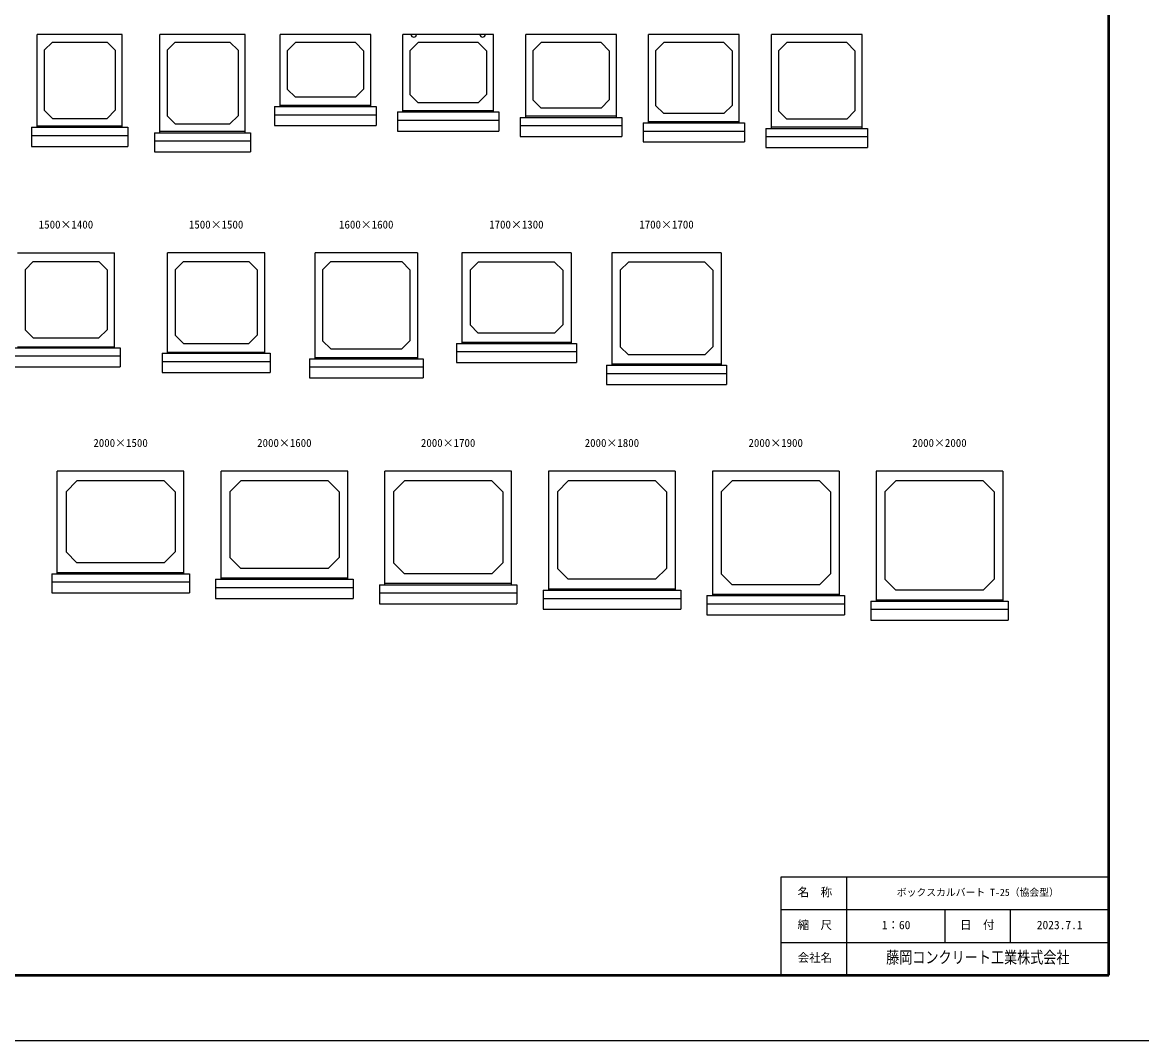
# Model space of a CAD drawing. Units: millimetres, scale not verified. Extents: x -25170 to 75630, y 0 to 35640.
# Drawn here: x 4128 to 24630, y 0 to 18652 of the extents above; entities that cross this region are included whole.
import ezdxf
from ezdxf.enums import TextEntityAlignment as Align

# ---------------------------------------------------------------- set-up
doc = ezdxf.new("R2010")
doc.units = ezdxf.units.MM
doc.header["$LTSCALE"] = 60
for name, color, linetype, lineweight in [('Defpoints_3', 5, 'Continuous', 25), ('OUTLINE', 3, 'Continuous', 25), ('TXT', 7, 'Continuous', 25), ('WAKU', 3, 'Continuous', 50), ('WAKU-LINE', 7, 'Continuous', 25)]:
    doc.layers.add(name, color=color, linetype=linetype, lineweight=lineweight)
doc.layers.add('WAKU-TXT', color=7, linetype='Continuous')
doc.styles.add('ＭＳ ゴシック', font='')
doc.styles.get('ＭＳ ゴシック').set_extended_font_data('MS Gothic')

msp = doc.modelspace()

# ---------------------------------------------------------------- linework, layer by layer
at = {"layer": 'Defpoints_3'}
msp.add_line((-25170, 0), (25230, 0), dxfattribs=at)
at = {"layer": 'OUTLINE'}
for p, q in [((5958.47, 18430.94), (4398.47, 18430.94)), ((4398.47, 16730.94), (4398.47, 18430.94)), ((4678.47, 18290.94), (4528.47, 18140.94)), ((4678.47, 18290.94), (5678.47, 18290.94)), ((5828.47, 18140.94), (5678.47, 18290.94)), ((5958.47, 16730.94), (5958.47, 18430.94)), ((8208.47, 18430.94), (6648.47, 18430.94)), ((6648.47, 16630.94), (6648.47, 18430.94)), ((6928.47, 18290.94), (6778.47, 18140.94)), ((6928.47, 18290.94), (7928.47, 18290.94)), ((8078.47, 18140.94), (7928.47, 18290.94)), ((8208.47, 16630.94), (8208.47, 18430.94)), ((10508.47, 18430.94), (8848.47, 18430.94)), ((8848.47, 17110.94), (8848.47, 18430.94)), ((8978.47, 18130.94), (9128.47, 18280.94)), ((10228.47, 18280.94), (9128.47, 18280.94)), ((10228.47, 18280.94), (10378.47, 18130.94)), ((10508.47, 17110.94), (10508.47, 18430.94)), ((12758.47, 18430.94), (11098.47, 18430.94)), ((11098.47, 17010.94), (11098.47, 18430.94)), ((11228.47, 18130.94), (11378.47, 18280.94)), ((12478.47, 18280.94), (11378.47, 18280.94)), ((12478.47, 18280.94), (12628.47, 18130.94)), ((12758.47, 17010.94), (12758.47, 18430.94)), ((15008.47, 18430.94), (13348.47, 18430.94)), ((13348.47, 16910.94), (13348.47, 18430.94)), ((13478.47, 18130.94), (13628.47, 18280.94)), ((14728.47, 18280.94), (13628.47, 18280.94)), ((14728.47, 18280.94), (14878.47, 18130.94)), ((15008.47, 16910.94), (15008.47, 18430.94)), ((17258.47, 18430.94), (15598.47, 18430.94)), ((15598.47, 16810.94), (15598.47, 18430.94)), ((15728.47, 18130.94), (15878.47, 18280.94)), ((16978.47, 18280.94), (15878.47, 18280.94)), ((16978.47, 18280.94), (17128.47, 18130.94)), ((17258.47, 16810.94), (17258.47, 18430.94)), ((19508.47, 18430.94), (17848.47, 18430.94)), ((17848.47, 16710.94), (17848.47, 18430.94)), ((17978.47, 18130.94), (18128.47, 18280.94)), ((19228.47, 18280.94), (18128.47, 18280.94)), ((19228.47, 18280.94), (19378.47, 18130.94)), ((19508.47, 16710.94), (19508.47, 18430.94)), ((4528.47, 18140.94), (4528.47, 17040.94)), ((5828.47, 18140.94), (5828.47, 17040.94)), ((6778.47, 18140.94), (6778.47, 16940.94)), ((8078.47, 18140.94), (8078.47, 16940.94)), ((8978.47, 18130.94), (8978.47, 17430.94)), ((10378.47, 18130.94), (10378.47, 17430.94)), ((11228.47, 18130.94), (11228.47, 17330.94)), ((12628.47, 18130.94), (12628.47, 17330.94)), ((13478.47, 18130.94), (13478.47, 17230.94)), ((14878.47, 18130.94), (14878.47, 17230.94)), ((15728.47, 18130.94), (15728.47, 17130.94)), ((17128.47, 18130.94), (17128.47, 17130.94)), ((17978.47, 18130.94), (17978.47, 17030.94)), ((19378.47, 18130.94), (19378.47, 17030.94)), ((9128.47, 17280.94), (8978.47, 17430.94)), ((10378.47, 17430.94), (10228.47, 17280.94)), ((10228.47, 17280.94), (9128.47, 17280.94)), ((11378.47, 17180.94), (11228.47, 17330.94)), ((12628.47, 17330.94), (12478.47, 17180.94)), ((13628.47, 17080.94), (13478.47, 17230.94)), ((14878.47, 17230.94), (14728.47, 17080.94)), ((4678.47, 16890.94), (4528.47, 17040.94)), ((5678.47, 16890.94), (5828.47, 17040.94)), ((8748.47, 17110.94), (8748.47, 16760.94)), ((8748.47, 17110.94), (10608.47, 17110.94)), ((10508.47, 17130.94), (8848.47, 17130.94)), ((10608.47, 17110.94), (10608.47, 16760.94)), ((12758.47, 17030.94), (11098.47, 17030.94)), ((12478.47, 17180.94), (11378.47, 17180.94)), ((14728.47, 17080.94), (13628.47, 17080.94)), ((15878.47, 16980.94), (15728.47, 17130.94)), ((17128.47, 17130.94), (16978.47, 16980.94)), ((18128.47, 16880.94), (17978.47, 17030.94)), ((19378.47, 17030.94), (19228.47, 16880.94)), ((4678.47, 16890.94), (5678.47, 16890.94)), ((6928.47, 16790.94), (6778.47, 16940.94)), ((7928.47, 16790.94), (8078.47, 16940.94)), ((8748.47, 16960.94), (10608.47, 16960.94)), ((10998.47, 17010.94), (10998.47, 16660.94)), ((10998.47, 17010.94), (12858.47, 17010.94)), ((10998.47, 16860.94), (12858.47, 16860.94)), ((12858.47, 17010.94), (12858.47, 16660.94)), ((13248.47, 16910.94), (13248.47, 16560.94)), ((13248.47, 16910.94), (15108.47, 16910.94)), ((15008.47, 16930.94), (13348.47, 16930.94)), ((15108.47, 16910.94), (15108.47, 16560.94)), ((17258.47, 16830.94), (15598.47, 16830.94)), ((16978.47, 16980.94), (15878.47, 16980.94)), ((19228.47, 16880.94), (18128.47, 16880.94)), ((4298.47, 16730.94), (4298.47, 16380.94)), ((4298.47, 16730.94), (6058.47, 16730.94)), ((5958.47, 16750.94), (4398.47, 16750.94)), ((6058.47, 16730.94), (6058.47, 16380.94)), ((6548.47, 16630.94), (6548.47, 16280.94)), ((6548.47, 16630.94), (8308.47, 16630.94)), ((8208.47, 16650.94), (6648.47, 16650.94)), ((6928.47, 16790.94), (7928.47, 16790.94)), ((8308.47, 16630.94), (8308.47, 16280.94)), ((8748.47, 16760.94), (10608.47, 16760.94)), ((10998.47, 16660.94), (12858.47, 16660.94)), ((13248.47, 16760.94), (15108.47, 16760.94)), ((15498.47, 16810.94), (15498.47, 16460.94)), ((15498.47, 16810.94), (17358.47, 16810.94)), ((15498.47, 16660.94), (17358.47, 16660.94)), ((17358.47, 16810.94), (17358.47, 16460.94)), ((17748.47, 16710.94), (17748.47, 16360.94)), ((17748.47, 16710.94), (19608.47, 16710.94)), ((19508.47, 16730.94), (17848.47, 16730.94)), ((19608.47, 16710.94), (19608.47, 16360.94)), ((4298.47, 16580.94), (6058.47, 16580.94)), ((6548.47, 16480.94), (8308.47, 16480.94)), ((13248.47, 16560.94), (15108.47, 16560.94)), ((15498.47, 16460.94), (17358.47, 16460.94)), ((17748.47, 16560.94), (19608.47, 16560.94)), ((4298.47, 16380.94), (6058.47, 16380.94)), ((6548.47, 16280.94), (8308.47, 16280.94)), ((17748.47, 16360.94), (19608.47, 16360.94)), ((4038.47, 14430.94), (5818.47, 14430.94)), ((5818.47, 12690.94), (5818.47, 14430.94)), ((8568.47, 14430.94), (6788.47, 14430.94)), ((6788.47, 12590.94), (6788.47, 14430.94)), ((8568.47, 12590.94), (8568.47, 14430.94)), ((9488.47, 12490.94), (9488.47, 14430.94)), ((11368.47, 14430.94), (9488.47, 14430.94)), ((11368.47, 14430.94), (11368.47, 12490.94)), ((14178.47, 14430.94), (12178.47, 14430.94)), ((12178.47, 14430.94), (12178.47, 12770.94)), ((14178.47, 14430.94), (14178.47, 12770.94)), ((14928.47, 14430.94), (14928.47, 12370.94)), ((16928.47, 14430.94), (14928.47, 14430.94)), ((16928.47, 14430.94), (16928.47, 12370.94)), ((4178.47, 14120.94), (4328.47, 14270.94)), ((4328.47, 14270.94), (5528.47, 14270.94)), ((5528.47, 14270.94), (5678.47, 14120.94)), ((6928.47, 14120.94), (7078.47, 14270.94)), ((7078.47, 14270.94), (8278.47, 14270.94)), ((8278.47, 14270.94), (8428.47, 14120.94)), ((9628.47, 14120.94), (9778.47, 14270.94)), ((9778.47, 14270.94), (11078.47, 14270.94)), ((11078.47, 14270.94), (11228.47, 14120.94)), ((12328.47, 14110.94), (12478.47, 14260.94)), ((13878.47, 14260.94), (12478.47, 14260.94)), ((14028.47, 14110.94), (13878.47, 14260.94)), ((15078.47, 14110.94), (15228.47, 14260.94)), ((16628.47, 14260.94), (15228.47, 14260.94)), ((16778.47, 14110.94), (16628.47, 14260.94)), ((4178.47, 14120.94), (4178.47, 13020.94)), ((5678.47, 14120.94), (5678.47, 13020.94)), ((6928.47, 14120.94), (6928.47, 12920.94)), ((8428.47, 14120.94), (8428.47, 12920.94)), ((9628.47, 14120.94), (9628.47, 12820.94)), ((11228.47, 14120.94), (11228.47, 12820.94)), ((12328.47, 14110.94), (12328.47, 13110.94)), ((14028.47, 14110.94), (14028.47, 13110.94)), ((15078.47, 14110.94), (15078.47, 12710.94)), ((16778.47, 14110.94), (16778.47, 12710.94)), ((4178.47, 13020.94), (4328.47, 12870.94)), ((5678.47, 13020.94), (5528.47, 12870.94)), ((6928.47, 12920.94), (7078.47, 12770.94)), ((8428.47, 12920.94), (8278.47, 12770.94)), ((12478.47, 12960.94), (12328.47, 13110.94)), ((13878.47, 12960.94), (12478.47, 12960.94)), ((13878.47, 12960.94), (14028.47, 13110.94)), ((4328.47, 12870.94), (5528.47, 12870.94)), ((7078.47, 12770.94), (8278.47, 12770.94)), ((9628.47, 12820.94), (9778.47, 12670.94)), ((11228.47, 12820.94), (11078.47, 12670.94)), ((12078.47, 12770.94), (12078.47, 12420.94)), ((12078.47, 12770.94), (14278.47, 12770.94)), ((14178.47, 12790.94), (12178.47, 12790.94)), ((14278.47, 12770.94), (14278.47, 12420.94)), ((3938.47, 12690.94), (5918.47, 12690.94)), ((3938.47, 12540.94), (5918.47, 12540.94)), ((4038.47, 12710.94), (5818.47, 12710.94)), ((5918.47, 12690.94), (5918.47, 12340.94)), ((6688.47, 12590.94), (6688.47, 12240.94)), ((6688.47, 12590.94), (8668.47, 12590.94)), ((6788.47, 12610.94), (8568.47, 12610.94)), ((8668.47, 12590.94), (8668.47, 12240.94)), ((9488.47, 12510.94), (11368.47, 12510.94)), ((9778.47, 12670.94), (11078.47, 12670.94)), ((12078.47, 12620.94), (14278.47, 12620.94)), ((15228.47, 12560.94), (15078.47, 12710.94)), ((16628.47, 12560.94), (15228.47, 12560.94)), ((16628.47, 12560.94), (16778.47, 12710.94)), ((3938.47, 12340.94), (5918.47, 12340.94)), ((6688.47, 12440.94), (8668.47, 12440.94)), ((9388.47, 12490.94), (9388.47, 12140.94)), ((9388.47, 12490.94), (11468.47, 12490.94)), ((9388.47, 12340.94), (11468.47, 12340.94)), ((11468.47, 12490.94), (11468.47, 12140.94)), ((12078.47, 12420.94), (14278.47, 12420.94)), ((14828.47, 12370.94), (14828.47, 12020.94)), ((14828.47, 12370.94), (17028.47, 12370.94)), ((16928.47, 12390.94), (14928.47, 12390.94)), ((17028.47, 12370.94), (17028.47, 12020.94)), ((6688.47, 12240.94), (8668.47, 12240.94)), ((9388.47, 12140.94), (11468.47, 12140.94)), ((14828.47, 12220.94), (17028.47, 12220.94)), ((14828.47, 12020.94), (17028.47, 12020.94)), ((7088.47, 10430.94), (4768.47, 10430.94)), ((4768.47, 8550.94), (4768.47, 10430.94)), ((4928.47, 10050.94), (5128.47, 10250.94)), ((6728.47, 10250.94), (5128.47, 10250.94)), ((6728.47, 10250.94), (6928.47, 10050.94)), ((7088.47, 8550.94), (7088.47, 10430.94)), ((10088.47, 10430.94), (7768.47, 10430.94)), ((7768.47, 8450.94), (7768.47, 10430.94)), ((7928.47, 10050.94), (8128.47, 10250.94)), ((9728.47, 10250.94), (8128.47, 10250.94)), ((9728.47, 10250.94), (9928.47, 10050.94)), ((10088.47, 8450.94), (10088.47, 10430.94)), ((13088.47, 10430.94), (10768.47, 10430.94)), ((10768.47, 8350.94), (10768.47, 10430.94)), ((10928.47, 10050.94), (11128.47, 10250.94)), ((12728.47, 10250.94), (11128.47, 10250.94)), ((12728.47, 10250.94), (12928.47, 10050.94)), ((13088.47, 8350.94), (13088.47, 10430.94)), ((16088.47, 10430.94), (13768.47, 10430.94)), ((13768.47, 10430.94), (13768.47, 8250.94)), ((13928.47, 10050.94), (14128.47, 10250.94)), ((15728.47, 10250.94), (14128.47, 10250.94)), ((15728.47, 10250.94), (15928.47, 10050.94)), ((16088.47, 10430.94), (16088.47, 8250.94)), ((19088.47, 10430.94), (16768.47, 10430.94)), ((16768.47, 10430.94), (16768.47, 8150.94)), ((16928.47, 10050.94), (17128.47, 10250.94)), ((18728.47, 10250.94), (17128.47, 10250.94)), ((18728.47, 10250.94), (18928.47, 10050.94)), ((19088.47, 10430.94), (19088.47, 8150.94)), ((19768.47, 10430.94), (19768.47, 8050.94)), ((22088.47, 10430.94), (19768.47, 10430.94)), ((19928.47, 10050.94), (20128.47, 10250.94)), ((21728.47, 10250.94), (20128.47, 10250.94)), ((21728.47, 10250.94), (21928.47, 10050.94)), ((22088.47, 10430.94), (22088.47, 8050.94)), ((4928.47, 10050.94), (4928.47, 8950.94)), ((6928.47, 10050.94), (6928.47, 8950.94)), ((7928.47, 10050.94), (7928.47, 8850.94)), ((9928.47, 10050.94), (9928.47, 8850.94)), ((10928.47, 10050.94), (10928.47, 8750.94)), ((12928.47, 10050.94), (12928.47, 8750.94)), ((13928.47, 10050.94), (13928.47, 8650.94)), ((15928.47, 10050.94), (15928.47, 8650.94)), ((16928.47, 10050.94), (16928.47, 8550.94)), ((18928.47, 10050.94), (18928.47, 8550.94)), ((19928.47, 10050.94), (19928.47, 8450.94)), ((21928.47, 10050.94), (21928.47, 8450.94)), ((5128.47, 8750.94), (4928.47, 8950.94)), ((6928.47, 8950.94), (6728.47, 8750.94)), ((8128.47, 8650.94), (7928.47, 8850.94)), ((9928.47, 8850.94), (9728.47, 8650.94)), ((6728.47, 8750.94), (5128.47, 8750.94)), ((9728.47, 8650.94), (8128.47, 8650.94)), ((11128.47, 8550.94), (10928.47, 8750.94)), ((12928.47, 8750.94), (12728.47, 8550.94)), ((14128.47, 8450.94), (13928.47, 8650.94)), ((15928.47, 8650.94), (15728.47, 8450.94)), ((4668.47, 8550.94), (4668.47, 8200.94)), ((4668.47, 8550.94), (7188.47, 8550.94)), ((7088.47, 8570.94), (4768.47, 8570.94)), ((7188.47, 8550.94), (7188.47, 8200.94)), ((7668.47, 8450.94), (7668.47, 8100.94)), ((7668.47, 8450.94), (10188.47, 8450.94)), ((10088.47, 8470.94), (7768.47, 8470.94)), ((10188.47, 8450.94), (10188.47, 8100.94)), ((12728.47, 8550.94), (11128.47, 8550.94)), ((15728.47, 8450.94), (14128.47, 8450.94)), ((17128.47, 8350.94), (16928.47, 8550.94)), ((18928.47, 8550.94), (18728.47, 8350.94)), ((20128.47, 8250.94), (19928.47, 8450.94)), ((21928.47, 8450.94), (21728.47, 8250.94)), ((4668.47, 8400.94), (7188.47, 8400.94)), ((4668.47, 8200.94), (7188.47, 8200.94)), ((7668.47, 8300.94), (10188.47, 8300.94)), ((10668.47, 8350.94), (10668.47, 8000.94)), ((10668.47, 8350.94), (13188.47, 8350.94)), ((10668.47, 8200.94), (13188.47, 8200.94)), ((13088.47, 8370.94), (10768.47, 8370.94)), ((13188.47, 8350.94), (13188.47, 8000.94)), ((13668.47, 8250.94), (13668.47, 7900.94)), ((13668.47, 8250.94), (16188.47, 8250.94)), ((16088.47, 8270.94), (13768.47, 8270.94)), ((16188.47, 8250.94), (16188.47, 7900.94)), ((18728.47, 8350.94), (17128.47, 8350.94)), ((21728.47, 8250.94), (20128.47, 8250.94)), ((7668.47, 8100.94), (10188.47, 8100.94)), ((10668.47, 8000.94), (13188.47, 8000.94)), ((13668.47, 8100.94), (16188.47, 8100.94)), ((16668.47, 8150.94), (16668.47, 7800.94)), ((16668.47, 8150.94), (19188.47, 8150.94)), ((16668.47, 8000.94), (19188.47, 8000.94)), ((19088.47, 8170.94), (16768.47, 8170.94)), ((19188.47, 8150.94), (19188.47, 7800.94)), ((19668.47, 8050.94), (19668.47, 7700.94)), ((19668.47, 8050.94), (22188.47, 8050.94)), ((22088.47, 8070.94), (19768.47, 8070.94)), ((22188.47, 8050.94), (22188.47, 7700.94)), ((13668.47, 7900.94), (16188.47, 7900.94)), ((16668.47, 7800.94), (19188.47, 7800.94)), ((19668.47, 7900.94), (22188.47, 7900.94)), ((19668.47, 7700.94), (22188.47, 7700.94))]:
    msp.add_line(p, q, dxfattribs=at)
for centre in [(11298.47, 18430.94), (12558.47, 18430.94)]:
    msp.add_arc(centre, 50, 180, 0, dxfattribs=at)
at = {"layer": 'WAKU'}
for p, q in [((24030, 1200), (24030, 34440)), ((-23970, 1200), (24030, 1200))]:
    msp.add_line(p, q, dxfattribs=at)
at = {"layer": 'WAKU', "lineweight": 25}
for p, q in [((18030, 3000), (24030, 3000)), ((18030, 1200), (18030, 3000))]:
    msp.add_line(p, q, dxfattribs=at)
at = {"layer": 'WAKU-LINE'}
for p, q in [((19230, 1200), (19230, 3000)), ((18030, 2400), (24030, 2400)), ((21030, 1800), (21030, 2400)), ((22230, 1800), (22230, 2400)), ((18030, 1800), (24030, 1800))]:
    msp.add_line(p, q, dxfattribs=at)

# ---------------------------------------------------------------- texts
at = {"layer": 'TXT', "style": 'ＭＳ ゴシック'}
for s, p in [('1500×1400', (4428.47, 14830.94)), ('1500×1500', (7178.47, 14830.94)), ('1600×1600', (9928.47, 14830.94)), ('1700×1300', (12678.47, 14830.94)), ('1700×1700', (15428.47, 14830.94)), ('2000×1500', (5428.47, 10830.94)), ('2000×1600', (8428.47, 10830.94)), ('2000×1700', (11428.47, 10830.94)), ('2000×1800', (14428.47, 10830.94)), ('2000×1900', (17428.47, 10830.94)), ('2000×2000', (20428.47, 10830.94))]:
    msp.add_text(s, height=146.6, dxfattribs=at).set_placement(p, align=Align.BOTTOM_LEFT)
at = {"layer": 'WAKU-TXT', "style": 'ＭＳ ゴシック'}
for s, height, p in [('名\u3000称', 154, (18329.71, 2595)), ('ボックスカルバート T-25（協会型）', 132, (20145, 2610)), ('縮\u3000尺', 154, (18329.71, 1995)), ('1：60', 154, (19870.49, 1995)), ('日\u3000付', 154, (21305.67, 1995)), ('2023.7.1', 154, (22710, 1995)), ('会社名', 154, (18329.71, 1395))]:
    msp.add_text(s, height=height, dxfattribs=at).set_placement(p, align=Align.BOTTOM_LEFT)
at = {"layer": 'WAKU-TXT', "style": 'ＭＳ ゴシック', "width": 0.8}
msp.add_text('藤岡コンクリート工業株式会社', height=219.9, dxfattribs=at).set_placement((19950, 1350), align=Align.BOTTOM_LEFT)

doc.saveas('drawing.dxf')
